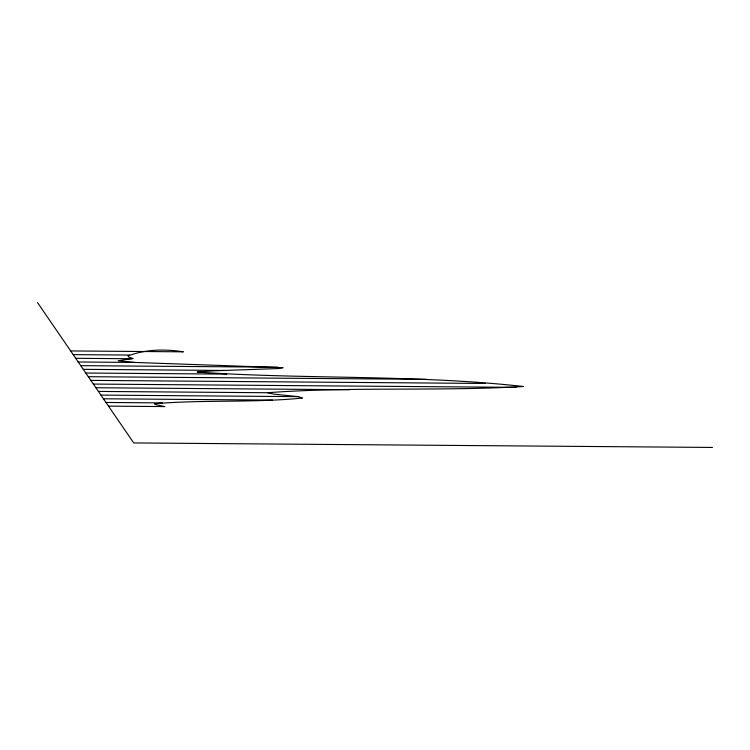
<?xml version="1.0" encoding="UTF-8"?>
<svg xmlns="http://www.w3.org/2000/svg" width="750" height="750" viewBox="0 0 750 750"><rect width="100%" height="100%" fill="white"/><g stroke="black" fill="none" stroke-linecap="round" stroke-linejoin="round"><path stroke-width="1.12" d="M70.669 350.944L183.347 351.825C165.113 348.891 145.369 349.256 128.025 355.959L128.916 357.197L133.181 358.472L118.172 360.769L134.569 362.428L283.087 367.688L278.287 368.559L213.844 370.819L197.137 372.066C305.569 379.5 415.209 374.438 523.528 386.494C438.422 391.509 352.509 386.428 267.431 392.738L98.409 391.425M267.431 392.738L274.116 394.163L298.125 396.637L302.466 398.044C253.369 402.994 203.616 399.553 154.453 403.753L156 404.681L164.841 406.575L108.497 406.144M73.191 354.628L129.525 355.069M75.713 358.303L132.047 358.744M78.234 361.988L134.569 362.428M80.756 365.663L277.95 367.2M83.278 369.347L224.128 370.444M85.8 373.022L226.65 374.119M88.322 376.706L426.366 379.331M90.844 380.381L485.231 383.456M93.366 384.066L515.925 387.347M95.888 387.741L349.425 389.719M100.931 395.1L298.125 396.637M103.453 398.784L272.475 400.097M105.975 402.459L162.319 402.9M712.5 447.441L133.716 442.931L37.5 302.559"/></g></svg>
